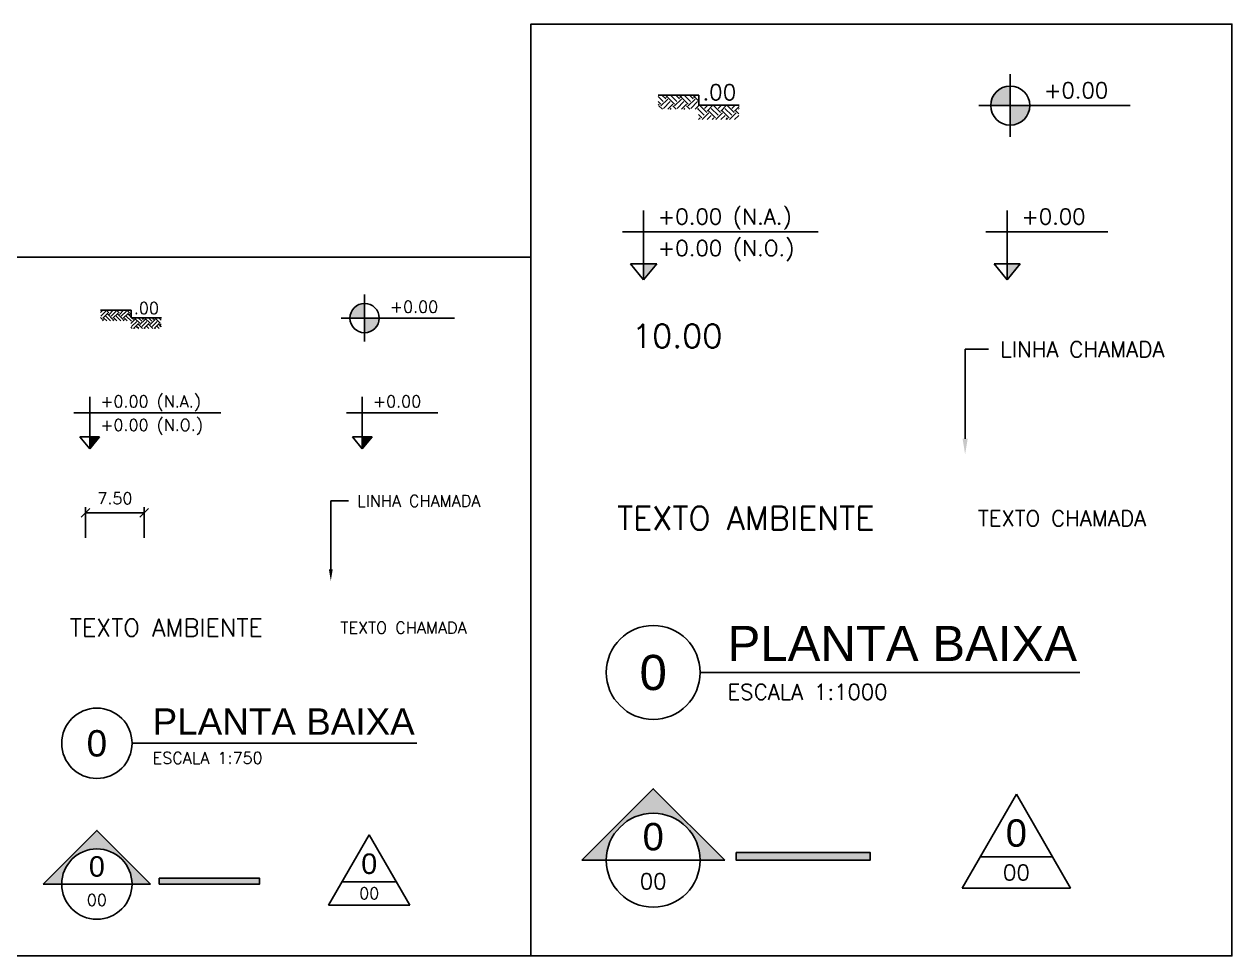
# Model space of a CAD drawing. Header units: millimetres. Extents: x 272118 to 273910, y 9581933 to 9583029.
# Drawn here: x 272818.2 to 272972.7, y 9581933.2 to 9582052.3 of the extents above; entities that cross this region are included whole.
import ezdxf
from ezdxf import colors
from ezdxf.entities.mleader import LeaderData, LeaderLine
from ezdxf.enums import TextEntityAlignment as Align
from ezdxf.math import Vec2, Vec3

# ---------------------------------------------------------------- set-up
doc = ezdxf.new("R2010")
doc.units = ezdxf.units.MM
doc.header["$PDMODE"] = 35
for name, color, linetype in [('ARQ-COTAS', 30, 'Continuous'), ('ARQ-SÍMBOLOS', 2, 'Continuous'), ('ARQ-TEXTO2', 2, 'Continuous'), ('ARQ-TEXTO3', 3, 'Continuous'), ('ARQ-TEXTO4', 4, 'Continuous')]:
    doc.layers.add(name, color=color, linetype=linetype)
doc.styles.add('arial', font='arial.ttf')
doc.styles.add('ROMANS', font='romans.shx')
doc.styles.add('Romans_Anot', font='romans.shx')
doc.dimstyles.new('Escala 1-1000', dxfattribs={"dimscale": 15, "dimtxt": 0.2, "dimasz": 0.15, "dimexe": 0.1, "dimexo": 0.2, "dimgap": 0.15, "dimtad": 1, "dimzin": 4, "dimdsep": 46, "dimtxsty": 'Romans_Anot', "dimblk": 'OBLIQUE', "dimcen": 0.25, "dimse1": 1, "dimse2": 1, "dimsd1": 1, "dimsd2": 1, "dimclrd": 256, "dimclre": 256, "dimclrt": 2, "dimaunit": 1, "dimadec": 3, "dimazin": 0, "dimtfac": 1, "dimtix": 1, "dimtmove": 2, "dimatfit": 3, "dimfxl": 0, "dimlwd": -1, "dimlwe": -1, "dimarcsym": 0})
doc.dimstyles.new('Escala 1-750', dxfattribs={"dimscale": 7.5, "dimtxt": 0.2, "dimasz": 0.15, "dimexe": 0.1, "dimexo": 0.2, "dimgap": 0.15, "dimtad": 1, "dimzin": 4, "dimdsep": 46, "dimtxsty": 'Romans_Anot', "dimblk": 'OBLIQUE', "dimcen": 0.25, "dimclrd": 256, "dimclre": 256, "dimclrt": 2, "dimadec": 0, "dimazin": 0, "dimtfac": 1, "dimtix": 1, "dimtmove": 2, "dimatfit": 3, "dimfxl": 0, "dimlwd": -1, "dimlwe": -1, "dimarcsym": 0})

# ---------------------------------------------------------------- blocks, each defined once
blk = doc.blocks.new('*D23')
at = {"layer": 'Defpoints', "color": 0, "transparency": 16777216}
for p in [(272906.72, 9582008.7), (272896.72, 9582002.45), (272906.72, 9582002.45)]:
    blk.add_point(p, dxfattribs=at)
at = {"layer": 'ARQ-COTAS', "color": 2, "transparency": 16777216, "insert": (272901.72, 9582012.45), "char_height": 3, "attachment_point": 5, "style": 'Romans_Anot'}
blk.add_mtext('10.00', dxfattribs=at)
blk = doc.blocks.new('_Oblique')
at = {"color": 0, "linetype": 'ByBlock', "lineweight": -2}
blk.add_line((-0.5, -0.5), (0.5, 0.5), dxfattribs=at)
blk = doc.blocks.new('Nível_Planta')
at = {"layer": 'ARQ-SÍMBOLOS', "ltscale": 0.1}
h = blk.add_hatch(color=1, dxfattribs=at)
h.dxf.hatch_style = 1
h.paths.add_polyline_path([(-0.25, 0), (0, 0), (0, 0.25, 0.414214)])
h.paths.add_polyline_path([(0.25, 0), (0, 0), (0, -0.25, 0.414214)])
at = {"layer": 'ARQ-SÍMBOLOS', "color": 1}
for p, q in [((0, 0.4), (0, -0.4)), ((1.535, 0), (-0.4, 0))]:
    blk.add_line(p, q, dxfattribs=at)
at = {"layer": 'ARQ-SÍMBOLOS', "color": 1, "ltscale": 0.1}
blk.add_line((-0.25, 0), (0.25, 0), dxfattribs=at)
at = {"layer": 'ARQ-SÍMBOLOS', "color": 1}
blk.add_circle((0, 0), 0.25, dxfattribs=at)
at = {"layer": 'ARQ-TEXTO2', "style": 'ROMANS'}
blk.add_attdef('NIVEL-ACABADO', text='', height=0.2, dxfattribs=at).set_placement((0.432, 0.034), align=Align.BOTTOM_LEFT)
blk = doc.blocks.new('Nível_Corte')
at = {"layer": 'ARQ-SÍMBOLOS'}
h = blk.add_hatch(color=1, dxfattribs=at)
h.dxf.hatch_style = 1
h.paths.add_polyline_path([(0.167, 0.202), (0, 0.202), (0, 0)])
at = {"layer": 'ARQ-SÍMBOLOS', "color": 1}
for p, q in [((0, 0), (0, 0.884)), ((-0.271, 0.613), (2.235, 0.613)), ((-0.167, 0.202), (0.167, 0.202)), ((0, 0), (-0.167, 0.202)), ((0, 0), (0.167, 0.202))]:
    blk.add_line(p, q, dxfattribs=at)
at = {"layer": 'ARQ-TEXTO2', "style": 'ROMANS'}
for tag, p in [('NIVEL-ACABADO', (0.182, 0.647)), ('NIVEL-OSSO', (0.182, 0.244))]:
    blk.add_attdef(tag, text='', height=0.2, dxfattribs=at).set_placement(p, align=Align.BOTTOM_LEFT)
blk = doc.blocks.new('Nível_Fachada')
at = {"layer": 'ARQ-SÍMBOLOS'}
h = blk.add_hatch(color=1, dxfattribs=at)
h.dxf.hatch_style = 1
h.paths.add_polyline_path([(0.167, 0.202), (0, 0.202), (0, 0)])
at = {"layer": 'ARQ-SÍMBOLOS', "color": 1}
for p, q in [((0, 0), (0, 0.884)), ((-0.271, 0.613), (1.29, 0.613)), ((-0.167, 0.202), (0.167, 0.202)), ((0, 0), (-0.167, 0.202)), ((0, 0), (0.167, 0.202))]:
    blk.add_line(p, q, dxfattribs=at)
at = {"layer": 'ARQ-TEXTO2', "style": 'ROMANS'}
blk.add_attdef('NIVEL-ACABADO', text='', height=0.2, dxfattribs=at).set_placement((0.182, 0.647), align=Align.BOTTOM_LEFT)
blk = doc.blocks.new('Desnível')
at = {"layer": 'ARQ-SÍMBOLOS', "ltscale": 0.1}
h = blk.add_hatch(dxfattribs=at)
h.set_pattern_fill('EARTH', color=8, scale=0.0195, angle=45)
h.set_pattern_definition([(45, (-400.02996, -104.62736), (0, 0.175114994), [0.123825, -0.123825]), (45, (-400.0628, -104.59453), (0, 0.175114994), [0.123825, -0.123825]), (45, (-400.09563, -104.56169), (0, 0.175114994), [0.123825, -0.123825]), (135, (-400.09563, -104.5398), (-0.175114994, 0), [0.123825, -0.123825]), (135, (-400.0628, -104.50697), (-0.175114994, 0), [0.123825, -0.123825]), (135, (-400.02996, -104.47414), (-0.175114994, 0), [0.123825, -0.123825])])
h.paths.add_polyline_path([(-0.003, 0.13), (-0.52, 0.13), (-0.52, -0.052), (-0.003, -0.052)])
h.paths.add_polyline_path([(0.514, 0), (-0.003, 0), (-0.003, -0.182), (0.514, -0.182)])
at = {"layer": 'ARQ-SÍMBOLOS', "color": 1}
for p, q in [((-0.52, 0.13), (0, 0.13)), ((0, 0.13), (0, 0)), ((0, 0), (0.517, 0))]:
    blk.add_line(p, q, dxfattribs=at)
at = {"layer": 'ARQ-TEXTO2', "style": 'ROMANS'}
blk.add_attdef('DESNIVEL', text='', height=0.2, dxfattribs=at).set_placement((0.048, 0.007), align=Align.BOTTOM_LEFT)
blk = doc.blocks.new('*U12')
at = {"layer": 'ARQ-SÍMBOLOS'}
blk.add_line((0.6, 0), (5.458, 0), dxfattribs=at)
blk.add_circle((0, 0), 0.6, dxfattribs=at)
at = {"layer": 'ARQ-TEXTO2', "style": 'ROMANS'}
blk.add_attdef('ESCALA1', text='', height=0.2, dxfattribs=at).set_placement((0.951, -0.149), align=Align.TOP_LEFT)
at = {"layer": 'ARQ-TEXTO4', "style": 'arial'}
blk.add_attdef('TITULODODESENHO', (0.951, 0.146), '', height=0.45, dxfattribs=at)
blk.add_attdef('0', text='', height=0.45, dxfattribs=at).set_placement((0, 0), align=Align.MIDDLE)
blk = doc.blocks.new('*D24')
at = {"layer": 'ARQ-COTAS', "transparency": 16777216}
for p, q in [((272826.03, 9581986.63), (272826.03, 9581990.57)), ((272826.03, 9581989.82), (272833.53, 9581989.82)), ((272833.53, 9581986.63), (272833.53, 9581990.57))]:
    blk.add_line(p, q, dxfattribs=at)
at = {"layer": 'Defpoints', "color": 0, "transparency": 16777216}
for p in [(272833.53, 9581989.82), (272826.03, 9581985.13), (272833.53, 9581985.13)]:
    blk.add_point(p, dxfattribs=at)
at = {"layer": 'ARQ-COTAS', "transparency": 16777216, "xscale": 1.125, "yscale": 1.125, "zscale": 1.125, "rotation": 180}
blk.add_blockref('_Oblique', (272826.03, 9581989.82), dxfattribs=at)
at = {"layer": 'ARQ-COTAS', "transparency": 16777216, "xscale": 1.125, "yscale": 1.125, "zscale": 1.125}
blk.add_blockref('_Oblique', (272833.53, 9581989.82), dxfattribs=at)
at = {"layer": 'ARQ-COTAS', "color": 2, "transparency": 16777216, "insert": (272829.78, 9581991.69), "char_height": 1.5, "attachment_point": 5, "style": 'Romans_Anot'}
blk.add_mtext('7.50', dxfattribs=at)
blk = doc.blocks.new('Símbolo_Corte')
at = {"layer": 'ARQ-SÍMBOLOS'}
h = blk.add_hatch(color=256, dxfattribs=at)
h.dxf.hatch_style = 1
h.paths.add_polyline_path([(0, 0.915), (-0.915, 0), (-0.6, 0, -1), (0.6, 0), (0.915, 0)])
at = {"layer": 'ARQ-SÍMBOLOS', "ltscale": 0.1}
blk.add_hatch(color=256, dxfattribs=at).paths.add_polyline_path([(1.063, 0.1), (2.775, 0.1), (2.775, 0), (1.063, 0)])
at = {"layer": 'ARQ-SÍMBOLOS'}
for p, q in [((-0.915, 0), (-0.6, 0)), ((0.6, 0), (0.915, 0))]:
    blk.add_line(p, q, dxfattribs=at)
at = {"layer": 'ARQ-SÍMBOLOS', "color": 4}
blk.add_line((-0.6, 0), (0.6, 0), dxfattribs=at)
at = {"layer": 'ARQ-SÍMBOLOS'}
blk.add_lwpolyline([(-0.915, 0), (0, 0.915), (0.915, 0)], dxfattribs=at)
blk.add_lwpolyline([(1.063, 0.1), (2.775, 0.1), (2.775, 0), (1.063, 0)], close=True, dxfattribs=at)
blk.add_circle((0, 0), 0.6, dxfattribs=at)
at = {"layer": 'ARQ-TEXTO2', "style": 'ROMANS'}
blk.add_attdef('NUMERO-FOLHA', text='', height=0.2, dxfattribs=at).set_placement((0, -0.271), align=Align.MIDDLE_CENTER)
at = {"layer": 'ARQ-TEXTO4', "style": 'arial'}
blk.add_attdef('NUMERO-DESENHO-NA-FOLHA', text='', height=0.35, dxfattribs=at).set_placement((0, 0.301), align=Align.MIDDLE_CENTER)
blk = doc.blocks.new('Símbolo_Fachada')
at = {"layer": 'ARQ-SÍMBOLOS', "ltscale": 0.1}
for p, q in [((-0.693, -0.399), (0, 0.801)), ((0.693, -0.399), (0, 0.801)), ((-0.693, -0.399), (0.693, -0.399))]:
    blk.add_line(p, q, dxfattribs=at)
at = {"layer": 'ARQ-SÍMBOLOS', "color": 4, "ltscale": 0.1}
blk.add_line((-0.463, 0), (0.463, 0), dxfattribs=at)
at = {"layer": 'ARQ-TEXTO2', "style": 'ROMANS'}
blk.add_attdef('NUMERO-FOLHA', text='', height=0.2, dxfattribs=at).set_placement((0, -0.199), align=Align.MIDDLE_CENTER)
at = {"layer": 'ARQ-TEXTO4', "style": 'arial'}
blk.add_attdef('NUMERO-DESENHO-NA-FOLHA', text='', height=0.35, dxfattribs=at).set_placement((0, 0.306), align=Align.MIDDLE_CENTER)

msp = doc.modelspace()

# ---------------------------------------------------------------- linework, layer by layer
for points in [[(272882.996, 9581933.168), (272972.684, 9581933.168), (272972.684, 9582052.337), (272882.996, 9582052.337)], [(272815.73, 9581933.168), (272882.996, 9581933.168), (272882.996, 9582022.545), (272815.73, 9582022.545)]]:
    msp.add_lwpolyline(points, close=True)

# ---------------------------------------------------------------- block references
at = {"layer": 'ARQ-SÍMBOLOS'}
for name, p, xscale, yscale, zscale, values in [('Nível_Planta', (272944.328, 9582041.926), 10, 10, 10, {'NIVEL-ACABADO': '+0.00'}), ('Desnível', (272904.488, 9582041.965), 10, 10, 10, {'DESNIVEL': '.00'}), ('Nível_Corte', (272897.428, 9582019.654), 10, 10, 10, {'NIVEL-OSSO': '+0.00 (N.O.)', 'NIVEL-ACABADO': '+0.00 (N.A.)'}), ('Nível_Fachada', (272943.933, 9582019.654), 10, 10, 10, {'NIVEL-ACABADO': '+0.00 '}), ('Nível_Planta', (272861.729, 9582014.737), 7.5, 7.5, 7.5, {'NIVEL-ACABADO': '+0.00'}), ('Desnível', (272831.849, 9582014.766), 7.5, 7.5, 7.5, {'DESNIVEL': '.00'}), ('Nível_Corte', (272826.554, 9581998.033), 7.5, 7.5, 7.5, {'NIVEL-OSSO': '+0.00 (N.O.)', 'NIVEL-ACABADO': '+0.00 (N.A.)'}), ('Nível_Fachada', (272861.433, 9581998.033), 7.5, 7.5, 7.5, {'NIVEL-ACABADO': '+0.00 '}), ('*U12', (272898.652, 9581969.415), 10, 10, 10, {'ESCALA1': 'ESCALA 1:1000', '0': '0', 'TITULODODESENHO': 'PLANTA BAIXA'}), ('*U12', (272827.472, 9581960.353), 7.5, 7.5, 7.5, {'ESCALA1': 'ESCALA 1:750', '0': '0', 'TITULODODESENHO': 'PLANTA BAIXA'})]:
    msp.add_blockref(name, p, dxfattribs=dict(at, xscale=xscale, yscale=yscale, zscale=zscale)).add_auto_attribs(values)
at = {"layer": 'ARQ-SÍMBOLOS', "ltscale": 0.03}
for name, p, xscale, yscale, zscale in [('Símbolo_Corte', (272898.652, 9581945.4), 10, 10, 10), ('Símbolo_Fachada', (272945.113, 9581945.816), 10, 10, 10), ('Símbolo_Corte', (272827.472, 9581942.342), 7.5, 7.5, 7.5), ('Símbolo_Fachada', (272862.317, 9581942.654), 7.5, 7.5, 7.5)]:
    msp.add_blockref(name, p, dxfattribs=dict(at, xscale=xscale, yscale=yscale, zscale=zscale)).add_auto_attribs({'NUMERO-FOLHA': '00', 'NUMERO-DESENHO-NA-FOLHA': '0'})

# ---------------------------------------------------------------- texts
at = {"layer": 'ARQ-TEXTO2', "attachment_point": 1, "style": 'ROMANS'}
for insert, char_height in [((272940.205, 9581990.131), 2), ((272858.636, 9581975.89), 1.5)]:
    msp.add_mtext('TEXTO CHAMADA', dxfattribs=dict(at, insert=insert, char_height=char_height))
at = {"layer": 'ARQ-TEXTO3', "attachment_point": 5, "style": 'ROMANS'}
for insert, char_height in [((272910.494, 9581989.138), 3), ((272836.353, 9581975.145), 2.25)]:
    msp.add_mtext('TEXTO AMBIENTE', dxfattribs=dict(at, insert=insert, char_height=char_height))

# ---------------------------------------------------------------- dimensions: what is measured, and where the dimension line sits
at = {"layer": 'ARQ-COTAS'}
for base, p1, p2, dimstyle, picture, middle in [((272906.725, 9582008.698), (272896.725, 9582002.455), (272906.725, 9582002.455), 'Escala 1-1000', '*D23', (272901.725, 9582012.448)), ((272833.526, 9581989.815), (272826.026, 9581985.133), (272833.526, 9581985.133), 'Escala 1-750', '*D24', (272829.776, 9581991.69))]:
    dim = msp.add_linear_dim(base=base, p1=p1, p2=p2, dimstyle=dimstyle, dxfattribs=at)
    dim.commit()
    dim.dimension.update_dxf_attribs({"geometry": picture, "text_midpoint": middle})

# ---------------------------------------------------------------- leaders
ml = msp.add_multileader_mtext('Standard', dxfattribs=at)
ml.set_content('LINHA CHAMADA', color=2, style='Romans_Anot')
ml.set_leader_properties(color=256, linetype='ByLayer', lineweight=-1)
ml.build(insert=Vec2(0, 0))
ml.multileader.update_dxf_attribs({"dogleg_length": 0.3, "arrow_head_size": 2, "scale": 10})
ctx = ml.context
ctx.base_point, ctx.scale, ctx.char_height, ctx.arrow_head_size, ctx.landing_gap_size, ctx.plane_origin = Vec3(272941.559, 9582010.753), 10, 2, 2, 1.5, Vec3(272938.559, 9581997.813)
notes = []
notes.append((ctx, [(0, (1, 1, 0), (272938.559, 9582010.753), (1, 0), 3, [(0, [(272938.559, 9581997.318)], 0, [])])]))
ctx.mtext.insert, ctx.mtext.flow_direction = Vec3(272943.059, 9582011.753), 5
ml = msp.add_multileader_mtext('Standard', dxfattribs=at)
ml.set_content('LINHA CHAMADA', color=2, style='Romans_Anot')
ml.set_leader_properties(color=256, linetype='ByLayer', lineweight=-1)
ml.build(insert=Vec2(0, 0))
ml.multileader.update_dxf_attribs({"dogleg_length": 0.3, "arrow_head_size": 1.5, "scale": 7.5})
ctx = ml.context
ctx.base_point, ctx.scale, ctx.char_height, ctx.arrow_head_size, ctx.landing_gap_size, ctx.plane_origin = Vec3(272859.653, 9581991.357), 7.5, 1.5, 1.5, 1.125, Vec3(272857.403, 9581981.118)
notes.append((ctx, [(0, (1, 1, 0), (272857.403, 9581991.357), (1, 0), 2.25, [(0, [(272857.403, 9581981.118)], 0, [])])]))
ctx.mtext.insert, ctx.mtext.flow_direction = Vec3(272860.778, 9581992.107), 5
for ctx, leaders in notes:
    for number, flags, end, landing, length, lines in leaders:
        leader = LeaderData()
        leader.index, (leader.has_last_leader_line, leader.has_dogleg_vector, leader.attachment_direction) = number, flags
        leader.last_leader_point, leader.dogleg_vector, leader.dogleg_length = Vec3(end), Vec3(landing), length
        for number, points, colour, breaks in lines:
            line = LeaderLine()
            line.index, line.vertices, line.color, line.breaks = number, Vec3.list(points), colors.encode_raw_color(colour), breaks
            leader.lines.append(line)
        ctx.leaders.append(leader)

doc.saveas('drawing.dxf')
